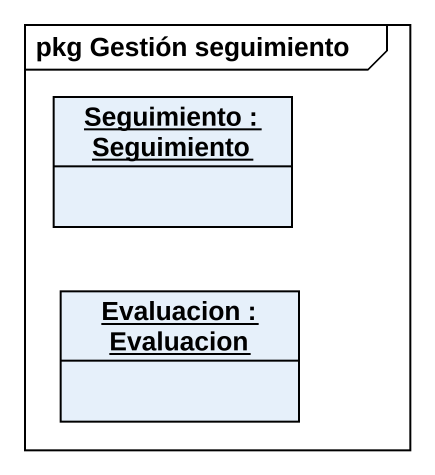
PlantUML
@startuml
mainframe pkg Gestión seguimiento
hide circle
hide empty members
object "Seguimiento : Seguimiento" as Seguimiento
object "Evaluacion : Evaluacion" as Evaluacion
@enduml
